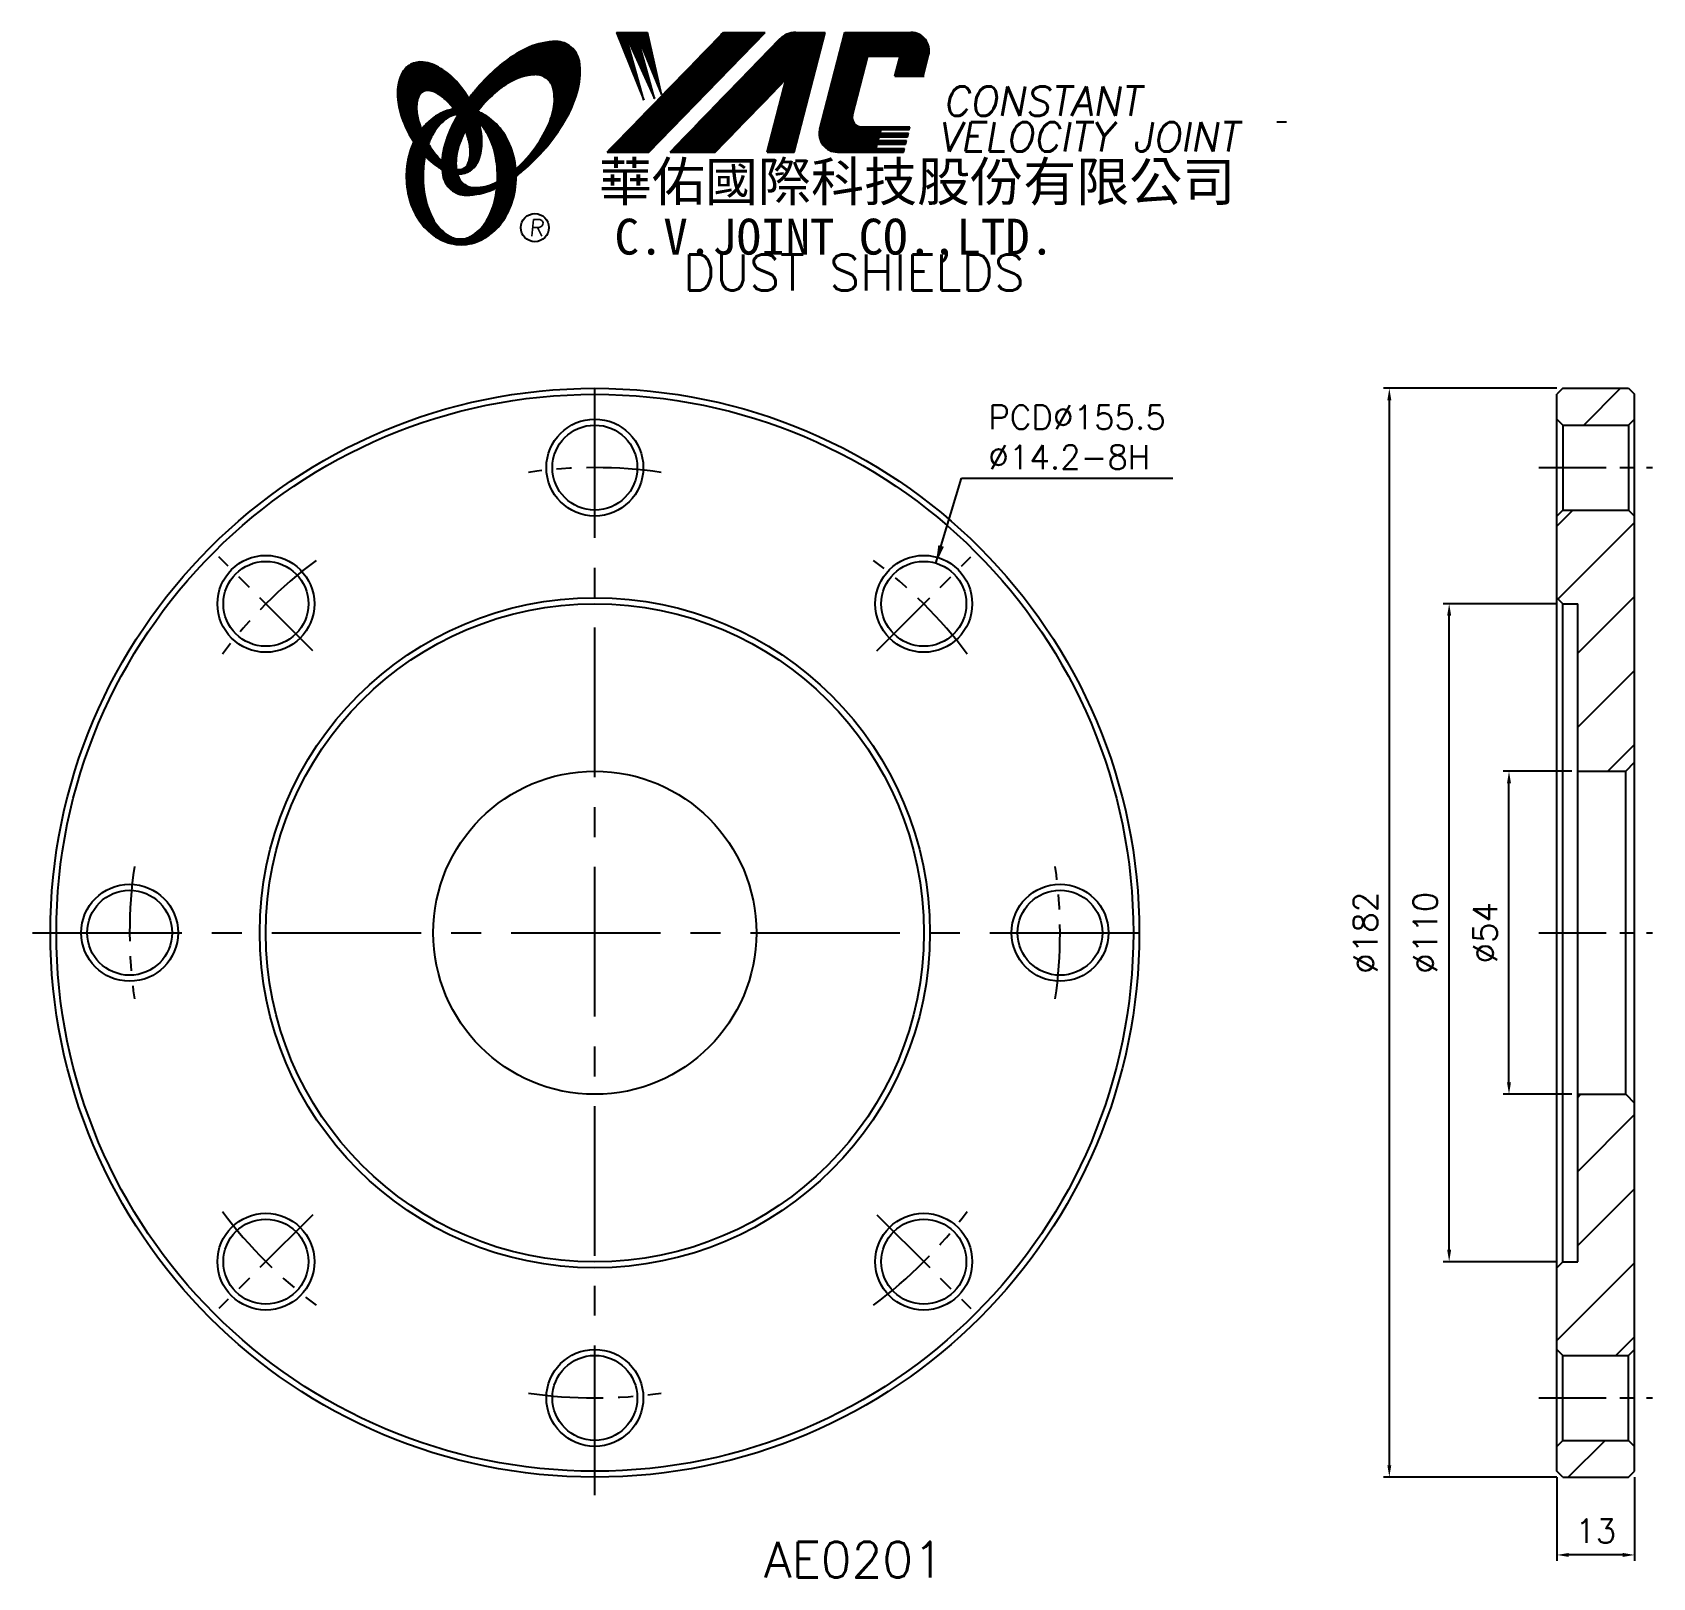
# Model space of a CAD drawing. Extents: x 522 to 793, y 326 to 585.
import ezdxf
from ezdxf.enums import TextEntityAlignment as Align

# ---------------------------------------------------------------- set-up
doc = ezdxf.new("R2010")
doc.units = 0
doc.header["$LTSCALE"] = 10
doc.header["$MEASUREMENT"] = 0
doc.linetypes.add('CENTER', pattern=[2, 1.25, -0.25, 0.25, -0.25])
doc.linetypes.add('CENTERX2', pattern=[4, 2.5, -0.5, 0.5, -0.5])
doc.layers.get('0').update_dxf_attribs({"linetype": 'CONTINUOUS'})
doc.layers.get('DEFPOINTS').update_dxf_attribs({"linetype": 'CONTINUOUS'})
doc.layers.add('4', color=7, linetype='CONTINUOUS')
doc.styles.add('CHINA', font='KAIU.TTF')
doc.styles.add('ITALICC', font='simplex.shx')
doc.dimstyles.new('STANDARD$0', dxfattribs={"dimtxt": 4, "dimasz": 2, "dimexe": 1, "dimexo": 1, "dimgap": 2, "dimtad": 1, "dimdec": 4, "dimzin": 10, "dimtxsty": 'ITALICC', "dimcen": 2, "dimclrd": 5, "dimclre": 5, "dimclrt": 18, "dimaunit": 1, "dimazin": 3, "dimtp": 0.1, "dimtfac": 0.7, "dimtdec": 4, "dimtmove": 0, "dimatfit": 3, "dimtolj": 1, "dimtzin": 10})
doc.dimstyles.new('STANDARD$7', dxfattribs={"dimtxt": 4, "dimasz": 3, "dimexe": 1.25, "dimexo": 0.625, "dimgap": 1.5, "dimtad": 1, "dimdec": 4, "dimzin": 10, "dimtxsty": 'ITALICC', "dimcen": 2.5, "dimclrd": 5, "dimclrt": 18, "dimazin": 3, "dimtfac": 0.65, "dimtdec": 4, "dimtmove": 0, "dimatfit": 3, "dimtolj": 1, "dimtzin": 10})
pattern_1 = [(45, (484.217228, 377.222548), (-0.00883883476, 0.00883883476), [])]
pattern_2 = [(45, (652.807774, 340.918138), (-0.00727476112, 0.00727476112), [])]

# ---------------------------------------------------------------- blocks, each defined once
blk = doc.blocks.new('*D5')
at = {"color": 5, "linetype": 'BYBLOCK'}
for p, q in [((777.01, 525.16), (748.01, 525.16)), ((749.01, 523.16), (749.01, 345.16)), ((777.01, 343.16), (748.01, 343.16))]:
    blk.add_line(p, q, dxfattribs=at)
for points in [[(748.68, 523.16), (749.34, 523.16), (749.01, 525.16)], [(748.68, 345.16), (749.34, 345.16), (749.01, 343.16)]]:
    blk.add_solid(points, dxfattribs=at)
at = {"layer": 'DEFPOINTS', "color": 0, "linetype": 'BYBLOCK'}
for p in [(778.01, 525.16), (749.01, 343.16), (778.01, 343.16)]:
    blk.add_point(p, dxfattribs=at)
at = {"color": 18, "linetype": 'BYBLOCK', "insert": (745.01, 434.16), "char_height": 4, "attachment_point": 5, "rotation": 90, "style": 'ITALICC'}
blk.add_mtext('\\A1;∅182', dxfattribs=at)
blk = doc.blocks.new('*D6')
at = {"color": 5, "linetype": 'BYBLOCK'}
for p, q in [((777.01, 343.16), (777.01, 329.16)), ((790.01, 343.16), (790.01, 329.16)), ((788.01, 330.16), (779.01, 330.16))]:
    blk.add_line(p, q, dxfattribs=at)
for points in [[(779.01, 330.49), (779.01, 329.83), (777.01, 330.16)], [(788.01, 330.49), (788.01, 329.83), (790.01, 330.16)]]:
    blk.add_solid(points, dxfattribs=at)
at = {"layer": 'DEFPOINTS', "color": 0, "linetype": 'BYBLOCK'}
for p in [(777.01, 344.16), (790.01, 344.16), (777.01, 330.16)]:
    blk.add_point(p, dxfattribs=at)
at = {"color": 18, "linetype": 'BYBLOCK', "insert": (783.51, 334.16), "char_height": 4, "attachment_point": 5, "style": 'ITALICC'}
blk.add_mtext('\\A1;13', dxfattribs=at)
blk = doc.blocks.new('*D7')
at = {"color": 5, "linetype": 'BYBLOCK'}
for p, q in [((779.51, 461.16), (768.01, 461.16)), ((769.01, 409.16), (769.01, 459.16)), ((779.51, 407.16), (768.01, 407.16))]:
    blk.add_line(p, q, dxfattribs=at)
for points in [[(768.68, 459.16), (769.34, 459.16), (769.01, 461.16)], [(768.68, 409.16), (769.34, 409.16), (769.01, 407.16)]]:
    blk.add_solid(points, dxfattribs=at)
at = {"layer": 'DEFPOINTS', "color": 0, "linetype": 'BYBLOCK'}
for p in [(769.01, 461.16), (780.51, 461.16), (780.51, 407.16)]:
    blk.add_point(p, dxfattribs=at)
at = {"color": 18, "linetype": 'BYBLOCK', "insert": (765.01, 434.16), "char_height": 4, "attachment_point": 5, "rotation": 90, "style": 'ITALICC'}
blk.add_mtext('\\A1;∅54', dxfattribs=at)
blk = doc.blocks.new('*D8')
at = {"color": 5, "linetype": 'BYBLOCK'}
for p, q in [((777.01, 489.16), (758.01, 489.16)), ((759.01, 381.16), (759.01, 487.16)), ((777.01, 379.16), (758.01, 379.16))]:
    blk.add_line(p, q, dxfattribs=at)
for points in [[(758.68, 487.16), (759.34, 487.16), (759.01, 489.16)], [(758.68, 381.16), (759.34, 381.16), (759.01, 379.16)]]:
    blk.add_solid(points, dxfattribs=at)
at = {"layer": 'DEFPOINTS', "color": 0, "linetype": 'BYBLOCK'}
for p in [(759.01, 489.16), (778.01, 489.16), (778.01, 379.16)]:
    blk.add_point(p, dxfattribs=at)
at = {"color": 18, "linetype": 'BYBLOCK', "insert": (755.01, 434.16), "char_height": 4, "attachment_point": 5, "rotation": 90, "style": 'ITALICC'}
blk.add_mtext('\\A1;∅110', dxfattribs=at)

msp = doc.modelspace()

# ---------------------------------------------------------------- hatches: boundary and pattern name
at = {"layer": '4', "linetype": 'CONTINUOUS'}
h = msp.add_hatch(dxfattribs=at)
h.set_pattern_fill('ANSI31', color=5, scale=0.082305, style=0)
h.set_pattern_definition([(45, (484.217228, 377.222548), (-0.00727476112, 0.00727476112), [])])
h.paths.add_polyline_path([(606.2527, 577.59105, -0.172879177), (608.19417, 576.93249, -0.172879177), (609.28147, 575.19444, -0.104527385), (609.30924, 571.86624, -0.065680101), (608.13971, 568.46429, -0.051823203), (605.6993, 564.6219, -0.044272532), (603.02433, 561.79556, -0.020203161), (603.07791, 560.65764, 0.006517006), (603.48246, 560.96972, 0.049863361), (608.03588, 565.38278, 0.049863361), (611.62552, 570.60995, 0.063682799), (613.44656, 575.23729, 0.103597411), (613.63586, 579.82127, 0.177892575), (612.28726, 582.19154, 0.177892575), (609.72487, 583.12487, 0.103597411), (605.23707, 582.17182, 0.063682799), (600.97932, 579.60275, 0.049863361), (596.4259, 575.18969, 0.016070017), (595.1552, 573.58338, -0.007061632), (595.40248, 573.14634, -0.031648676), (596.35507, 571.10977, -0.008069351), (596.78698, 571.67408, -0.051823203), (599.96535, 574.93253, -0.065680101), (603.00728, 576.85289, -0.104527385)])
h.paths.add_polyline_path([(593.17703, 564.42973, -0.065680101), (594.34656, 567.83169, -0.006063428), (594.5905, 568.3067, 0.027613469), (593.86367, 569.89477, 0.017011252), (593.33025, 570.82975, 0.007829282), (592.83626, 569.96252, 0.063682799), (591.01522, 565.33518, 0.103597411), (590.82592, 560.75121, 0.177892575), (592.17453, 558.38093, 0.177892575), (594.73692, 557.4476, 0.103597411), (599.22472, 558.40065, 0.008811776), (599.85168, 558.69072, 0.013922709), (599.92901, 559.66053, -0.009086703), (599.47899, 559.44309, -0.104527385), (596.23357, 558.70493, -0.172879177), (594.2921, 559.36349, -0.172879177), (593.20481, 561.10154, -0.104527385)])
h = msp.add_hatch(dxfattribs=at)
h.set_pattern_fill('ANSI31', color=5, scale=0.1, style=0)
h.set_pattern_definition(pattern_1)
h.paths.add_polyline_path([(644.67593, 584.65353), (637.71863, 584.65353), (618.30202, 564.64977), (625.25933, 564.64977)])
h.paths.add_polyline_path([(648.22282, 576.88796), (645.04245, 564.64977), (649.52344, 564.64977), (654.72187, 584.65353), (649.82514, 584.65353, 0.202785967), (647.09107, 583.49711), (628.79694, 564.64977), (636.34385, 564.64977)])
h.paths.add_polyline_path([(661.84993, 580.65511), (667.24365, 580.65511), (666.37463, 577.3111), (671.09145, 577.3111), (672.00817, 580.83866, 0.490800957), (669.05797, 584.65353), (658.02365, 584.65353), (653.8166, 568.46464, 0.490800957), (656.7668, 564.64977), (667.80112, 564.64977), (667.95556, 565.24408), (663.23874, 565.24408), (663.43211, 565.98817), (668.14893, 565.98817), (668.30749, 566.5983), (663.59067, 566.5983), (663.75191, 567.21877), (668.46873, 567.21877), (668.62491, 567.81976), (663.90809, 567.81976), (664.06489, 568.42314), (668.78171, 568.42314), (668.89845, 568.87234), (660.7587, 568.87234, -0.490800957), (659.2836, 570.77977)])
h = msp.add_hatch(dxfattribs=at)
h.set_pattern_fill('ANSI31', color=1, scale=0.1, style=0)
h.set_pattern_definition(pattern_1)
h.paths.add_polyline_path([(625.034, 584.65353), (619.85667, 584.65353), (624.42743, 573.34979), (621.3615, 584.30777), (626.19624, 573.58545), (623.24822, 584.30777), (627.37544, 574.29242)])
h = msp.add_hatch(dxfattribs=at)
h.set_pattern_fill('ANSI31', color=3, scale=0.082305, style=0)
h.set_pattern_definition(pattern_2)
h.paths.add_polyline_path([(590.4562, 578.64189, 0.106488277), (587.51432, 579.68046, 0.158297415), (585.42412, 579.28542, 0.158297415), (583.96479, 577.73773, 0.106488277), (583.25397, 574.69996, 0.071723199), (583.67202, 571.387, 0.058080454), (585.217, 567.57162, 0.058080454), (587.59805, 564.21383, 0.071723199), (590.16329, 562.07607, 0.020895977), (590.70347, 561.77409, -0.030777155), (590.68757, 563.1503, -0.042059526), (589.59121, 564.31307, -0.04691039), (587.97205, 566.79421, -0.04691039), (586.84377, 569.5337, -0.060581117), (586.44167, 571.79577, -0.10187153), (586.75329, 573.88397, -0.185892489), (587.53338, 574.77561, -0.185892489), (588.71002, 574.91373, -0.10187153), (590.60767, 573.98819, -0.060581117), (592.2445, 572.37592, -0.04691039), (593.86367, 569.89477, -0.04691039), (594.99195, 567.15529, -0.060581117), (595.39405, 564.89322, -0.10187153), (595.08243, 562.80502, -0.185892489), (594.30234, 561.91338, -0.185892489), (593.12569, 561.77526, -0.002013383), (593.08489, 561.78588, 0.021593804), (593.20481, 561.10154, 0.006477741), (593.22281, 561.02451, 0.14950097), (595.19537, 561.43255, 0.158297415), (596.6547, 562.98024, 0.106488277), (597.36551, 566.018, 0.071723199), (596.94747, 569.33096, 0.058080454), (595.40248, 573.14634, 0.058080454), (593.02144, 576.50414, 0.071723199)])
h = msp.add_hatch(dxfattribs=at)
h.set_pattern_fill('ANSI31', color=1, scale=0.082305, style=0)
h.set_pattern_definition(pattern_2)
h.paths.add_polyline_path([(591.54982, 570.31844, -0.120168026), (593.24161, 570.97183, 0.016865385), (592.64185, 571.85457, 0.076648372), (590.48562, 571.13565, 0.104809576), (587.40117, 568.62255, 0.005838257), (587.23423, 568.41035, 0.028089978), (587.97205, 566.79421, 0.014237292), (588.41418, 566.00917, -0.045767751), (589.33936, 567.94601, -0.106890197)])
h.paths.add_polyline_path([(587.51845, 560.56382, -0.048711043), (587.84855, 563.94416, -0.007865741), (587.59805, 564.21383, -0.037695478), (585.96217, 566.33259, 0.03042545), (585.43685, 565.02861, 0.080710289), (584.71141, 560.56382, 0.080710289), (585.43685, 556.09903, 0.089265679), (587.40117, 552.50509, 0.104809576), (590.48562, 549.99199, 0.11926607), (593.89482, 549.16705, 0.11926607), (597.30401, 549.99199, 0.104809576), (600.38847, 552.50509, 0.089265679), (602.35279, 556.09903, 0.080710289), (603.07822, 560.56382, 0.080710289), (602.35279, 565.02861, 0.089265679), (600.38847, 568.62255, 0.104809576), (597.30401, 571.13565, 0.025513357), (596.61077, 571.4484, 0.004818181), (596.35507, 571.10977, -0.023722145), (596.89629, 569.51302, -0.065307489), (598.13147, 567.94601, -0.073950765), (599.44392, 564.74828, -0.060532391), (599.95237, 560.56382, -0.060532391), (599.44392, 556.37936, -0.073950765), (598.13147, 553.18163, -0.106890197), (595.921, 550.8092, -0.153118262), (593.73541, 550.12383, -0.153118262), (591.54982, 550.8092, -0.106890197), (589.33936, 553.18163, -0.073950765), (588.02691, 556.37936, -0.060532391)])
h = msp.add_hatch(dxfattribs=at)
h.set_pattern_fill('ANSI31', color=5, scale=70, style=0)
h.set_pattern_definition([(45, (814.377, 254.883), (-6.18718, 6.18718), [])])
h.paths.add_polyline_path([(790.01001, 503.80944), (789.01001, 504.80944), (778.01001, 504.80944), (777.01001, 503.80944), (777.01001, 490.15944), (778.01001, 489.15944), (780.51001, 489.15944), (780.51001, 461.15944), (788.51001, 461.15944), (790.01001, 462.65944)])
h.paths.add_polyline_path([(789.01001, 519.00944), (790.01001, 520.00944), (790.01001, 524.15944), (789.01001, 525.15944), (778.01001, 525.15944), (777.01001, 524.15944), (777.01001, 520.00944), (778.01001, 519.00944)])
h.paths.add_polyline_path([(780.51001, 379.15944), (778.01001, 379.15944), (777.01001, 378.15944), (777.01001, 364.50944), (778.01001, 363.50944), (789.01001, 363.50944), (790.01001, 364.50944), (790.01001, 405.65944), (788.51001, 407.15944), (780.51001, 407.15944)])
h.paths.add_polyline_path([(778.01001, 349.30944), (777.01001, 348.30944), (777.01001, 344.15944), (778.01001, 343.15944), (789.01001, 343.15944), (790.01001, 344.15944), (790.01001, 348.30944), (789.01001, 349.30944)])

# ---------------------------------------------------------------- linework, layer by layer
at = {"layer": '4', "color": 5, "linetype": 'CONTINUOUS'}
for p, q in [((618.30202, 564.64977), (637.71863, 584.65353)), ((625.25933, 564.64977), (644.67593, 584.65353)), ((628.79694, 564.64977), (647.09107, 583.49711)), ((637.71863, 584.65353), (644.67593, 584.65353)), ((649.52344, 564.64977), (654.72187, 584.65353)), ((649.82514, 584.65353), (654.72187, 584.65353)), ((653.8166, 568.46464), (658.02365, 584.65353)), ((658.02365, 584.65353), (669.05797, 584.65353)), ((659.2836, 570.77977), (661.84993, 580.65511)), ((661.84993, 580.65511), (667.24365, 580.65511)), ((666.37463, 577.3111), (667.24365, 580.65511)), ((671.09145, 577.3111), (672.00817, 580.83866)), ((636.34385, 564.64977), (648.22282, 576.88796)), ((645.04245, 564.64977), (648.22282, 576.88796)), ((666.37463, 577.3111), (671.24188, 577.3111)), ((660.7587, 568.87234), (668.89845, 568.87234)), ((668.78171, 568.42314), (668.89845, 568.87234)), ((731.83652, 569.62491), (730.20056, 569.62491)), ((663.23874, 565.24408), (663.43211, 565.98817)), ((663.43211, 565.98817), (668.14893, 565.98817)), ((663.59067, 566.5983), (663.75191, 567.21877)), ((663.59067, 566.5983), (668.30749, 566.5983)), ((663.75191, 567.21877), (668.46873, 567.21877)), ((663.90809, 567.81976), (664.06489, 568.42314)), ((663.90809, 567.81976), (668.62491, 567.81976)), ((664.06489, 568.42314), (668.78171, 568.42314)), ((668.14893, 565.98817), (668.30749, 566.5983)), ((668.46873, 567.21877), (668.62491, 567.81976)), ((618.30202, 564.64977), (625.25933, 564.64977)), ((628.79694, 564.64977), (636.34385, 564.64977)), ((645.04245, 564.64977), (649.52344, 564.64977)), ((656.7668, 564.64977), (667.80112, 564.64977)), ((663.23874, 565.24408), (667.95556, 565.24408)), ((667.80112, 564.64977), (667.95556, 565.24408))]:
    msp.add_line(p, q, dxfattribs=at)
at = {"layer": '4', "color": 1, "linetype": 'CONTINUOUS'}
for p, q in [((619.85667, 584.65353), (624.42743, 573.34979)), ((619.85667, 584.65353), (625.034, 584.65353)), ((621.3615, 584.30777), (626.19624, 573.58545)), ((624.42743, 573.34979), (621.3615, 584.30777)), ((623.24822, 584.30777), (627.37544, 574.29242)), ((626.19624, 573.58545), (623.24822, 584.30777)), ((627.37544, 574.29242), (625.034, 584.65353))]:
    msp.add_line(p, q, dxfattribs=at)
at = {"layer": '4', "color": 5, "linetype": 'CENTERX2'}
for p, q in [((616.22509, 340.15944), (616.22509, 528.15944)), ((522.22509, 434.15944), (710.22509, 434.15944))]:
    msp.add_line(p, q, dxfattribs=at)
at = {"layer": '4', "color": 7, "linetype": 'CONTINUOUS'}
for p, q in [((778.01001, 525.15944), (777.01001, 524.15944)), ((777.01001, 344.15944), (777.01001, 524.15944)), ((778.01001, 525.15944), (789.01001, 525.15944)), ((789.01001, 525.15944), (790.01001, 524.15944)), ((790.01001, 344.15944), (790.01001, 524.15944)), ((778.01001, 519.00944), (777.01001, 520.00944)), ((789.01001, 519.00944), (790.01001, 520.00944)), ((778.01001, 519.00944), (789.01001, 519.00944)), ((778.01001, 519.00944), (778.01001, 504.80944)), ((789.01001, 519.00944), (789.01001, 504.80944)), ((778.01001, 504.80944), (777.01001, 503.80944)), ((778.01001, 504.80944), (789.01001, 504.80944)), ((789.01001, 504.80944), (790.01001, 503.80944)), ((778.01001, 489.15944), (777.01001, 490.15944)), ((778.01001, 379.15944), (778.01001, 489.15944)), ((778.01001, 489.15944), (780.51001, 489.15944)), ((780.51001, 379.15944), (780.51001, 489.15944)), ((780.51001, 461.15944), (788.51001, 461.15944)), ((788.51001, 461.15944), (790.01001, 462.65944)), ((788.51001, 407.15944), (788.51001, 461.15944)), ((780.51001, 407.15944), (788.51001, 407.15944)), ((788.51001, 407.15944), (790.01001, 405.65944)), ((778.01001, 379.15944), (777.01001, 378.15944)), ((778.01001, 379.15944), (780.51001, 379.15944)), ((778.01001, 363.50944), (777.01001, 364.50944)), ((778.01001, 363.50944), (789.01001, 363.50944)), ((778.01001, 349.30944), (778.01001, 363.50944)), ((789.01001, 363.50944), (790.01001, 364.50944)), ((789.01001, 349.30944), (789.01001, 363.50944)), ((778.01001, 349.30944), (777.01001, 348.30944)), ((778.01001, 349.30944), (789.01001, 349.30944)), ((789.01001, 349.30944), (790.01001, 348.30944)), ((778.01001, 343.15944), (777.01001, 344.15944)), ((789.01001, 343.15944), (790.01001, 344.15944)), ((778.01001, 343.15944), (789.01001, 343.15944))]:
    msp.add_line(p, q, dxfattribs=at)
at = {"layer": '4', "color": 5, "linetype": 'CENTER', "ltscale": 0.9}
for p, q in [((774.01001, 511.90944), (793.01001, 511.90944)), ((774.01001, 434.15944), (793.01001, 434.15944)), ((774.01001, 356.40944), (793.01001, 356.40944))]:
    msp.add_line(p, q, dxfattribs=at)
at = {"layer": '4', "color": 5, "linetype": 'CENTER'}
for p, q in [((569.09642, 481.28811), (553.39865, 496.98588)), ((663.35376, 481.28811), (679.05153, 496.98588)), ((569.09642, 387.03077), (553.39865, 371.333)), ((663.35376, 387.03077), (679.05153, 371.333))]:
    msp.add_line(p, q, dxfattribs=at)
at = {"layer": '4', "color": 5, "linetype": 'CONTINUOUS'}
for points in [[(603.07791, 560.65764, 0.006517006), (603.48246, 560.96972, 0.049863361), (608.03588, 565.38278, 0.049863361), (611.62552, 570.60995, 0.063682799), (613.44656, 575.23729, 0.103597411), (613.63586, 579.82127, 0.177892575), (612.28726, 582.19154, 0.177892575), (609.72487, 583.12487, 0.103597411), (605.23707, 582.17182, 0.063682799), (600.97932, 579.60275, 0.049863361), (596.4259, 575.18969, 0.016070017), (595.1552, 573.58338)], [(603.02433, 561.79556, 0.044272532), (605.6993, 564.6219, 0.051823203), (608.13971, 568.46429, 0.065680101), (609.30924, 571.86624, 0.104527385), (609.28147, 575.19444, 0.172879177), (608.19417, 576.93249, 0.172879177), (606.2527, 577.59105, 0.104527385), (603.00728, 576.85289, 0.065680101), (599.96535, 574.93253, 0.051823203), (596.78698, 571.67408, 0.008069351), (596.35507, 571.10977)], [(593.33025, 570.82975, 0.007829282), (592.83626, 569.96252, 0.063682799), (591.01522, 565.33518, 0.103597411), (590.82592, 560.75121, 0.177892575), (592.17453, 558.38093, 0.177892575), (594.73692, 557.4476, 0.103597411), (599.22472, 558.40065, 0.008811776), (599.85168, 558.69072, 0.008811776)], [(594.5905, 568.3067, 0.006063428), (594.34656, 567.83169, 0.065680101), (593.17703, 564.42973, 0.104527385), (593.20481, 561.10154, 0.172879177), (594.2921, 559.36349, 0.172879177), (596.23357, 558.70493, 0.104527385), (599.47899, 559.44309, 0.009086703), (599.92901, 559.66053, 0.009086703)]]:
    msp.add_lwpolyline(points, format="xyb", dxfattribs=at)
at = {"layer": '4', "color": 3, "linetype": 'CONTINUOUS'}
for points in [[(593.22281, 561.02451, 0.14950097), (595.19537, 561.43255, 0.158297415), (596.6547, 562.98024, 0.106488277), (597.36551, 566.018, 0.071723199), (596.94747, 569.33096, 0.058080454), (595.40248, 573.14634, 0.058080454), (593.02144, 576.50414, 0.071723199), (590.4562, 578.64189, 0.106488277), (587.51432, 579.68046, 0.158297415), (585.42412, 579.28542, 0.158297415), (583.96479, 577.73773, 0.106488277), (583.25397, 574.69996, 0.071723199), (583.67202, 571.387, 0.058080454), (585.217, 567.57162, 0.058080454), (587.59805, 564.21383, 0.071723199), (590.16329, 562.07607, 0.020895977), (590.70347, 561.77409, 0.020895977)], [(593.08489, 561.78588, 0.002013383), (593.12569, 561.77526, 0.185892489), (594.30234, 561.91338, 0.185892489), (595.08243, 562.80502, 0.10187153), (595.39405, 564.89322, 0.060581117), (594.99195, 567.15529, 0.04691039), (593.86367, 569.89477, 0.04691039), (592.2445, 572.37592, 0.060581117), (590.60767, 573.98819, 0.10187153), (588.71002, 574.91373, 0.185892489), (587.53338, 574.77561, 0.185892489), (586.75329, 573.88397, 0.10187153), (586.44167, 571.79577, 0.060581117), (586.84377, 569.5337, 0.04691039), (587.97205, 566.79421, 0.04691039), (589.59121, 564.31307, 0.042059526), (590.68757, 563.1503, 0.042059526)]]:
    msp.add_lwpolyline(points, format="xyb", dxfattribs=at)
at = {"layer": '4', "color": 1, "linetype": 'CONTINUOUS'}
for points in [[(585.96217, 566.33259, 0.03042545), (585.43685, 565.02861, 0.080710289), (584.71141, 560.56382, 0.080710289), (585.43685, 556.09903, 0.089265679), (587.40117, 552.50509, 0.104809576), (590.48562, 549.99199, 0.11926607), (593.89482, 549.16705, 0.11926607), (597.30401, 549.99199, 0.104809576), (600.38847, 552.50509, 0.089265679), (602.35279, 556.09903, 0.080710289), (603.07822, 560.56382, 0.080710289), (602.35279, 565.02861, 0.089265679), (600.38847, 568.62255, 0.104809576), (597.30401, 571.13565, 0.025513357), (596.61077, 571.4484, 0.025513357)], [(592.64185, 571.85457, 0.076648372), (590.48562, 571.13565, 0.104809576), (587.40117, 568.62255, 0.005838257), (587.23423, 568.41035, 0.005838257)], [(587.84855, 563.94416, 0.048711043), (587.51845, 560.56382, 0.060532391), (588.02691, 556.37936, 0.073950765), (589.33936, 553.18163, 0.106890197), (591.54982, 550.8092, 0.153118262), (593.73541, 550.12383, 0.153118262), (595.921, 550.8092, 0.106890197), (598.13147, 553.18163, 0.073950765), (599.44392, 556.37936, 0.060532391), (599.95237, 560.56382, 0.060532391), (599.44392, 564.74828, 0.073950765), (598.13147, 567.94601, 0.065307489), (596.89629, 569.51302)], [(593.24161, 570.97183, 0.120168026), (591.54982, 570.31844, 0.106890197), (589.33936, 567.94601, 0.045767751), (588.41418, 566.00917, 0.045767751)]]:
    msp.add_lwpolyline(points, format="xyb", dxfattribs=at)
at = {"layer": '4', "color": 5, "linetype": 'CONTINUOUS'}
msp.add_circle((606.19906, 552.0181), 2.35282, dxfattribs=at)
at = {"layer": '4', "color": 7, "linetype": 'CONTINUOUS'}
for centre, radius in [((616.22509, 434.15944), 91), ((616.22509, 434.15944), 90), ((616.22509, 511.90944), 8.1), ((616.22509, 511.90944), 7.1), ((561.24754, 489.13699), 8.1), ((561.24754, 489.13699), 7.1), ((671.20264, 489.13699), 8.1), ((671.20264, 489.13699), 7.1), ((616.22509, 434.15944), 56), ((616.22509, 434.15944), 55), ((616.22509, 434.15944), 27), ((538.47509, 434.15944), 8.1), ((693.97509, 434.15944), 8.1), ((538.47509, 434.15944), 7.1), ((693.97509, 434.15944), 7.1), ((561.24754, 379.18189), 8.1), ((671.20264, 379.18189), 8.1), ((561.24754, 379.18189), 7.1), ((671.20264, 379.18189), 7.1), ((616.22509, 356.40944), 8.1), ((616.22509, 356.40944), 7.1)]:
    msp.add_circle(centre, radius, dxfattribs=at)
at = {"layer": '4', "color": 5, "linetype": 'CONTINUOUS'}
for centre, radius, start, end in [((649.82514, 580.84329), 3.81024, 90, 135.8533387), ((669.05797, 581.60534), 3.04819, 345.4326059, 90), ((660.7587, 570.39643), 1.5241, 165.4326059, 270), ((656.7668, 567.69796), 3.04819, 165.4326059, 270)]:
    msp.add_arc(centre, radius, start, end, dxfattribs=at)
at = {"layer": '4', "color": 5, "linetype": 'CENTER'}
for start, end in [(81.8131897, 98.1868103), (126.8131897, 143.1868103), (36.8131897, 53.1868103), (171.8131897, 188.1868103), (351.8131897, 8.1868103), (216.8131897, 233.1868103), (306.8131897, 323.1868103), (261.8131897, 278.1868103)]:
    msp.add_arc((616.22509, 434.15944), 77.75, start, end, dxfattribs=at)

# ---------------------------------------------------------------- texts
at = {"layer": '4', "color": 5, "linetype": 'CONTINUOUS', "style": 'ITALICC'}
for s, height, oblique, p in [('CONSTANT', 4.9, 10, (674.45083, 570.72024)), ('VELOCITY JOINT', 4.9, 10, (673.5726, 564.72486)), ('R', 2.75625, 5, (605.24037, 550.6085))]:
    msp.add_text(s, height=height, dxfattribs=dict(at, oblique=oblique)).set_placement(p)
at = {"layer": '4', "color": 7, "linetype": 'CONTINUOUS', "style": 'CHINA'}
for s, height, p in [('華佑國際科技股份有限公司', 6.5, (616.88866, 556.45992)), ('C.V.JOINT CO.,LTD.', 6, (619.5173, 547.51371))]:
    msp.add_text(s, height=height, dxfattribs=at).set_placement(p)
at = {"layer": '4', "color": 18, "linetype": 'CONTINUOUS', "style": 'ITALICC'}
for s, p in [('DUST SHIELDS', (659.52002, 541.52088)), ('AE0201', (659.52002, 326.37349))]:
    msp.add_text(s, height=6, dxfattribs=at).set_placement(p, align=Align.CENTER)
at = {"layer": '4', "color": 18, "linetype": 'CONTINUOUS', "insert": (681.99298, 516.99282), "char_height": 4, "attachment_point": 4, "style": 'ITALICC'}
msp.add_mtext('\\A1;PCD%%C155.5\\P%%C14.2-8H', dxfattribs=at)

# ---------------------------------------------------------------- dimensions: what is measured, and where the dimension line sits
at = {"layer": '4', "color": 7, "linetype": 'CONTINUOUS'}
for base, p1, p2, text, override, picture, middle in [((749.00997, 343.15944), (778.01001, 525.15944), (778.01001, 343.15944), '%%C182', {"dimscale": 1}, '*D5', (745.00997, 434.15944)), ((759.00997, 489.15944), (778.01001, 379.15944), (778.01001, 489.15944), '%%C110', {"dimcen": -2}, '*D8', (755.00997, 434.15944)), ((769.01006, 461.15944), (780.51001, 407.15944), (780.51001, 461.15944), '%%C54', {"dimcen": 2, "dimaunit": 1, "dimtp": 0.1, "dimtfac": 0.7}, '*D7', (765.01006, 434.15944))]:
    dim = msp.add_linear_dim(base=base, p1=p1, p2=p2, angle=90, text=text, dimstyle='STANDARD$0', override=override, dxfattribs=at)
    dim.commit()
    dim.dimension.update_dxf_attribs({"geometry": picture, "text_midpoint": middle})
dim = msp.add_linear_dim(base=(777.01001, 330.15946), p1=(790.01001, 344.15944), p2=(777.01001, 344.15944), text='13', dimstyle='STANDARD$0', override={"dimcen": 2, "dimaunit": 1, "dimtp": 0.1, "dimtfac": 0.7}, dxfattribs=at)
dim.commit()
dim.dimension.update_dxf_attribs({"geometry": '*D6', "text_midpoint": (783.51001, 334.15946)})

# ---------------------------------------------------------------- leaders
at = {"layer": '4', "color": 5, "linetype": 'CONTINUOUS', "annotation_type": 0, "has_hookline": 1, "hookline_direction": 0, "text_width": 30.85714}
msp.add_leader([(673.23794, 495.93902), (677.49298, 510.15948), (680.49298, 510.15948)], dimstyle='STANDARD$7', override={"dimcen": 2, "dimaunit": 1, "dimtp": 0.1, "dimtfac": 0.7}, dxfattribs=at)

doc.saveas('drawing.dxf')
